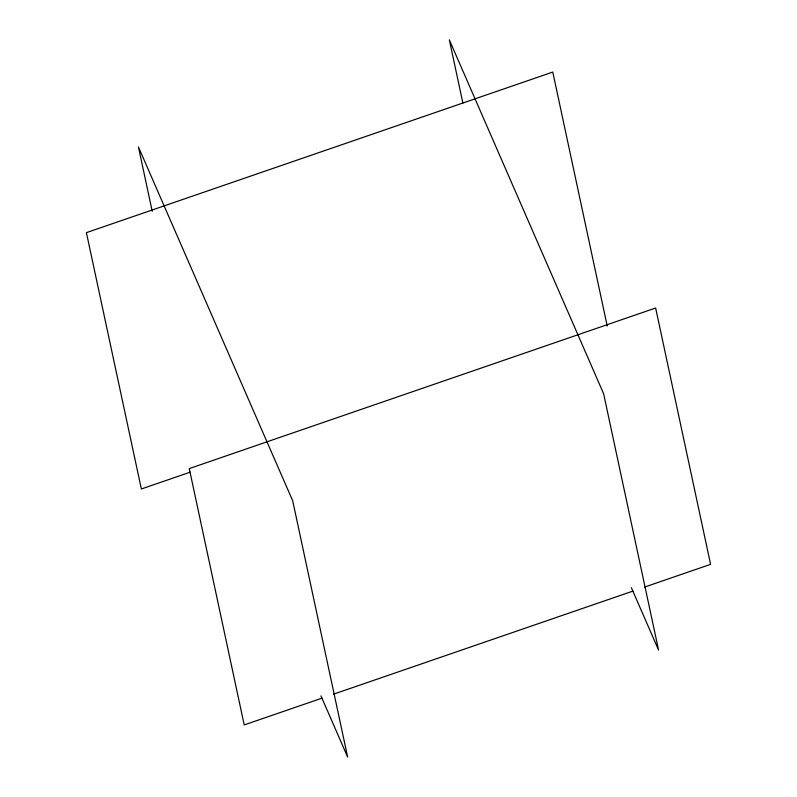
<?xml version="1.0" encoding="UTF-8"?>
<svg xmlns="http://www.w3.org/2000/svg" width="797" height="797" viewBox="0 0 797 797"><rect width="100%" height="100%" fill="white"/><g stroke="black" fill="none" stroke-linecap="round" stroke-linejoin="round"><path stroke-width="1.2" d="M190.084 472.213L141.358 488.989L86.405 232.654L552.779 72.069L607.214 325.983M321.948 698.162L244.221 724.931L189.268 468.586L655.642 308.011L710.595 564.346L644.464 587.12M333.684 694.127L632.868 591.115M631.373 587.688L658.581 650.093L603.628 393.758L449.329 39.85L462.878 103.022M320.962 695.891L347.671 757.15L292.708 500.815L138.419 146.907L152.227 211.295"/></g></svg>
